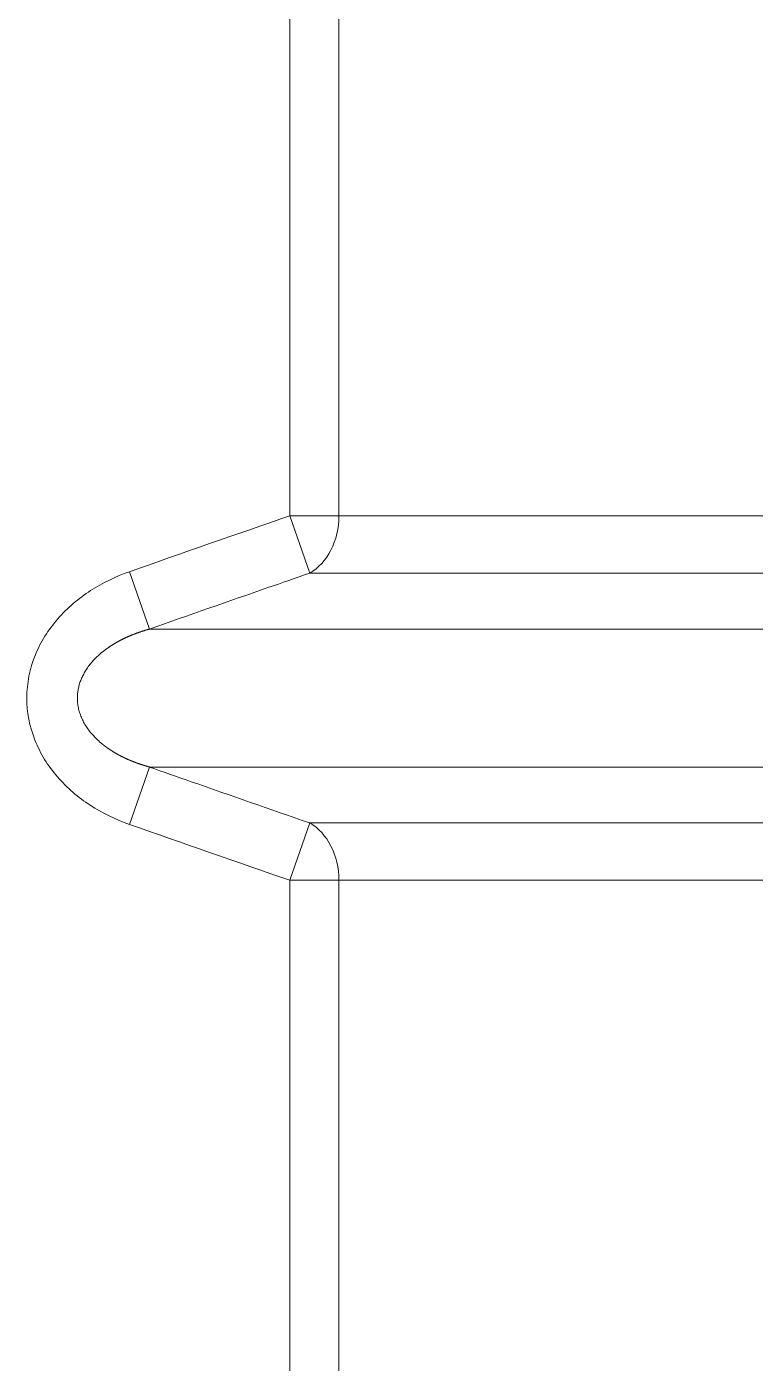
# Model space of a CAD drawing. Header units: millimetres. Extents: x 4664 to 8864, y -38 to 2932.
# Drawn here: x 7807.09 to 7822.26, y 1756.27 to 1784.11 of the extents above; entities that cross this region are included whole.
import ezdxf

# ---------------------------------------------------------------- set-up
doc = ezdxf.new("R2010")
doc.units = ezdxf.units.MM

msp = doc.modelspace()

# ---------------------------------------------------------------- linework, layer by layer
at = {"lineweight": 5}
for p, q in [((7812.571, 1784.979), (7812.571, 1773.923)), ((7813.59, 1773.923), (7813.59, 1784.979)), ((7833.889, 1773.923), (7812.571, 1773.923)), ((7812.983, 1772.728), (7812.571, 1773.923)), ((7809.648, 1771.563), (7809.227, 1772.758)), ((7812.983, 1772.728), (7833.502, 1772.728)), ((7828.05, 1771.563), (7809.648, 1771.563)), ((7809.648, 1768.69), (7809.227, 1767.495)), ((7828.05, 1768.69), (7809.648, 1768.69)), ((7812.983, 1767.525), (7812.571, 1766.33)), ((7835.836, 1767.525), (7812.983, 1767.525)), ((7812.571, 1766.33), (7812.571, 1755.274)), ((7812.571, 1766.33), (7836.198, 1766.33)), ((7813.59, 1755.274), (7813.59, 1766.33))]:
    msp.add_line(p, q, dxfattribs=at)
at = {"lineweight": 5, "extrusion": (0, 0, -1)}
for centre, start_param, end_param in [((7812.571, 1773.923), 4.712389, 5.867354), ((7812.571, 1766.33), 3.557424, 4.712389)]:
    msp.add_ellipse(centre, major_axis=(0, -1.306), ratio=0.780444, start_param=start_param, end_param=end_param, dxfattribs=at)
at = {"lineweight": 5}
for points in [[(7812.571, 1773.923), (7811.455, 1773.538), (7810.34, 1773.15), (7809.227, 1772.758)], [(7809.227, 1767.495), (7810.34, 1767.103), (7811.455, 1766.715), (7812.571, 1766.33)]]:
    msp.add_open_spline(points, degree=3, dxfattribs=at)
for points, knots in [([(7809.227, 1772.758), (7808.941, 1772.657), (7808.672, 1772.527), (7808.168, 1772.201), (7807.934, 1772.004), (7807.54, 1771.552), (7807.376, 1771.291), (7807.153, 1770.738), (7807.092, 1770.434), (7807.09, 1769.835), (7807.149, 1769.531), (7807.37, 1768.972), (7807.533, 1768.711), (7807.928, 1768.255), (7808.161, 1768.057), (7808.666, 1767.729), (7808.941, 1767.596), (7809.227, 1767.495)], [0, 0, 0, 0, 0.125, 0.125, 0.25, 0.25, 0.375, 0.375, 0.5, 0.5, 0.625, 0.625, 0.75, 0.75, 0.875, 0.875, 1, 1, 1, 1]), ([(7809.648, 1771.563), (7810.469, 1771.853), (7811.29, 1772.141), (7812.402, 1772.527), (7812.693, 1772.628), (7812.983, 1772.728)], [0, 0, 0, 0, 0.739335, 0.739335, 1, 1, 1, 1]), ([(7809.648, 1768.69), (7809.645, 1768.691), (7809.639, 1768.692), (7809.63, 1768.695), (7809.622, 1768.697), (7809.613, 1768.7), (7809.605, 1768.702), (7809.596, 1768.704), (7809.588, 1768.707), (7809.579, 1768.709), (7809.571, 1768.712), (7809.563, 1768.714), (7809.554, 1768.717), (7809.546, 1768.719), (7809.538, 1768.722), (7809.529, 1768.724), (7809.521, 1768.727), (7809.513, 1768.73), (7809.505, 1768.732), (7809.496, 1768.735), (7809.488, 1768.737), (7809.48, 1768.74), (7809.472, 1768.743), (7809.464, 1768.745), (7809.456, 1768.748), (7809.448, 1768.751), (7809.44, 1768.754), (7809.432, 1768.756), (7809.424, 1768.759), (7809.416, 1768.762), (7809.408, 1768.765), (7809.4, 1768.768), (7809.392, 1768.77), (7809.385, 1768.773), (7809.377, 1768.776), (7809.369, 1768.779), (7809.361, 1768.782), (7809.353, 1768.785), (7809.346, 1768.788), (7809.338, 1768.79), (7809.33, 1768.793), (7809.323, 1768.796), (7809.315, 1768.799), (7809.308, 1768.802), (7809.3, 1768.805), (7809.293, 1768.808), (7809.285, 1768.811), (7809.278, 1768.814), (7809.27, 1768.817), (7809.263, 1768.82), (7809.255, 1768.823), (7809.248, 1768.827), (7809.241, 1768.83), (7809.233, 1768.833), (7809.226, 1768.836), (7809.219, 1768.839), (7809.212, 1768.842), (7809.204, 1768.845), (7809.197, 1768.848), (7809.19, 1768.852), (7809.183, 1768.855), (7809.176, 1768.858), (7809.169, 1768.861), (7809.162, 1768.864), (7809.155, 1768.868), (7809.148, 1768.871), (7809.141, 1768.874), (7809.134, 1768.877), (7809.127, 1768.881), (7809.12, 1768.884), (7809.113, 1768.887), (7809.106, 1768.891), (7809.099, 1768.894), (7809.093, 1768.897), (7809.086, 1768.901), (7809.079, 1768.904), (7809.072, 1768.907), (7809.066, 1768.911), (7809.059, 1768.914), (7809.052, 1768.918), (7809.046, 1768.921), (7809.039, 1768.924), (7809.033, 1768.928), (7809.026, 1768.931), (7809.02, 1768.935), (7809.013, 1768.938), (7809.007, 1768.942), (7809, 1768.945), (7808.994, 1768.949), (7808.988, 1768.952), (7808.981, 1768.956), (7808.975, 1768.959), (7808.969, 1768.963), (7808.962, 1768.966), (7808.956, 1768.97), (7808.95, 1768.973), (7808.944, 1768.977), (7808.938, 1768.98), (7808.931, 1768.984), (7808.925, 1768.988), (7808.919, 1768.991), (7808.913, 1768.995), (7808.907, 1768.998), (7808.901, 1769.002), (7808.895, 1769.006), (7808.889, 1769.009), (7808.883, 1769.013), (7808.878, 1769.017), (7808.872, 1769.02), (7808.866, 1769.024), (7808.86, 1769.028), (7808.854, 1769.031), (7808.848, 1769.035), (7808.843, 1769.039), (7808.837, 1769.042), (7808.831, 1769.046), (7808.826, 1769.05), (7808.82, 1769.054), (7808.815, 1769.057), (7808.809, 1769.061), (7808.803, 1769.065), (7808.798, 1769.069), (7808.792, 1769.072), (7808.787, 1769.076), (7808.781, 1769.08), (7808.776, 1769.084), (7808.771, 1769.088), (7808.765, 1769.091), (7808.76, 1769.095), (7808.755, 1769.099), (7808.749, 1769.103), (7808.744, 1769.107), (7808.739, 1769.11), (7808.734, 1769.114), (7808.729, 1769.118), (7808.723, 1769.122), (7808.718, 1769.126), (7808.713, 1769.13), (7808.708, 1769.134), (7808.703, 1769.137), (7808.698, 1769.141), (7808.693, 1769.145), (7808.688, 1769.149), (7808.683, 1769.153), (7808.678, 1769.157), (7808.673, 1769.161), (7808.669, 1769.165), (7808.632, 1769.195), (7808.566, 1769.252), (7808.477, 1769.341), (7808.399, 1769.433), (7808.331, 1769.528), (7808.274, 1769.625), (7808.227, 1769.724), (7808.19, 1769.824), (7808.164, 1769.925), (7808.148, 1770.026), (7808.143, 1770.124), (7808.148, 1770.219), (7808.161, 1770.311), (7808.182, 1770.402), (7808.213, 1770.494), (7808.252, 1770.584), (7808.299, 1770.673), (7808.356, 1770.761), (7808.421, 1770.846), (7808.494, 1770.93), (7808.576, 1771.011), (7808.638, 1771.064), (7808.676, 1771.094), (7808.685, 1771.102), (7808.695, 1771.109), (7808.705, 1771.117), (7808.714, 1771.124), (7808.724, 1771.132), (7808.734, 1771.139), (7808.744, 1771.147), (7808.755, 1771.154), (7808.765, 1771.161), (7808.775, 1771.169), (7808.786, 1771.176), (7808.796, 1771.183), (7808.807, 1771.191), (7808.818, 1771.198), (7808.829, 1771.205), (7808.84, 1771.212), (7808.851, 1771.22), (7808.862, 1771.227), (7808.873, 1771.234), (7808.885, 1771.241), (7808.896, 1771.248), (7808.908, 1771.255), (7808.92, 1771.262), (7808.932, 1771.269), (7808.943, 1771.276), (7808.955, 1771.283), (7808.968, 1771.29), (7808.98, 1771.297), (7808.992, 1771.303), (7809.004, 1771.31), (7809.017, 1771.317), (7809.03, 1771.324), (7809.042, 1771.33), (7809.055, 1771.337), (7809.068, 1771.343), (7809.081, 1771.35), (7809.094, 1771.357), (7809.107, 1771.363), (7809.121, 1771.369), (7809.134, 1771.376), (7809.148, 1771.382), (7809.161, 1771.388), (7809.175, 1771.395), (7809.189, 1771.401), (7809.202, 1771.407), (7809.216, 1771.413), (7809.231, 1771.419), (7809.245, 1771.425), (7809.259, 1771.431), (7809.273, 1771.437), (7809.288, 1771.443), (7809.302, 1771.449), (7809.317, 1771.455), (7809.332, 1771.46), (7809.347, 1771.466), (7809.362, 1771.472), (7809.377, 1771.477), (7809.392, 1771.483), (7809.407, 1771.488), (7809.423, 1771.494), (7809.438, 1771.499), (7809.454, 1771.504), (7809.469, 1771.509), (7809.485, 1771.515), (7809.501, 1771.52), (7809.517, 1771.525), (7809.533, 1771.53), (7809.549, 1771.535), (7809.565, 1771.54), (7809.581, 1771.544), (7809.598, 1771.549), (7809.614, 1771.554), (7809.631, 1771.559), (7809.642, 1771.562), (7809.648, 1771.563)], [0, 0, 0, 0, 0.002039, 0.004073, 0.006102, 0.008127, 0.010147, 0.012163, 0.014174, 0.016181, 0.018183, 0.020181, 0.022174, 0.024162, 0.026146, 0.028125, 0.0301, 0.03207, 0.034036, 0.035997, 0.037953, 0.039905, 0.041852, 0.043795, 0.045733, 0.047667, 0.049596, 0.051521, 0.053441, 0.055357, 0.057268, 0.059174, 0.061076, 0.062974, 0.064867, 0.066755, 0.068639, 0.070518, 0.072393, 0.074263, 0.076129, 0.07799, 0.079847, 0.081699, 0.083547, 0.08539, 0.087229, 0.089063, 0.090893, 0.092718, 0.094539, 0.096355, 0.098167, 0.099974, 0.101777, 0.103575, 0.105369, 0.107158, 0.108943, 0.110723, 0.112499, 0.11427, 0.116037, 0.1178, 0.119558, 0.121311, 0.12306, 0.124805, 0.126545, 0.128281, 0.130012, 0.131739, 0.133461, 0.135179, 0.136892, 0.138601, 0.140306, 0.142006, 0.143702, 0.145393, 0.14708, 0.148763, 0.150441, 0.152114, 0.153784, 0.155449, 0.157109, 0.158765, 0.160417, 0.162064, 0.163707, 0.165345, 0.16698, 0.168609, 0.170235, 0.171856, 0.173472, 0.175085, 0.176693, 0.178296, 0.179895, 0.18149, 0.183081, 0.184667, 0.186249, 0.187826, 0.189399, 0.190968, 0.192533, 0.194093, 0.195649, 0.197201, 0.198748, 0.200291, 0.20183, 0.203364, 0.204894, 0.20642, 0.207942, 0.209459, 0.210972, 0.212481, 0.213985, 0.215485, 0.216982, 0.218473, 0.219961, 0.221444, 0.222923, 0.224398, 0.225869, 0.227335, 0.228797, 0.230255, 0.231709, 0.233159, 0.234604, 0.236045, 0.237482, 0.238915, 0.240344, 0.241769, 0.243189, 0.244605, 0.246018, 0.247426, 0.248829, 0.250229, 0.279528, 0.307612, 0.334557, 0.360447, 0.385382, 0.40947, 0.432836, 0.455616, 0.477954, 0.500009, 0.520088, 0.540394, 0.561045, 0.582154, 0.603826, 0.626159, 0.64924, 0.673149, 0.697957, 0.723726, 0.750512, 0.753234, 0.755971, 0.758723, 0.761492, 0.764276, 0.767076, 0.769891, 0.772722, 0.77557, 0.778433, 0.781312, 0.784207, 0.787118, 0.790045, 0.792989, 0.795948, 0.798924, 0.801915, 0.804923, 0.807948, 0.810988, 0.814045, 0.817118, 0.820208, 0.823313, 0.826436, 0.829575, 0.83273, 0.835902, 0.83909, 0.842295, 0.845516, 0.848754, 0.852009, 0.85528, 0.858568, 0.861873, 0.865195, 0.868533, 0.871888, 0.875259, 0.878648, 0.882053, 0.885475, 0.888914, 0.89237, 0.895843, 0.899333, 0.902839, 0.906363, 0.909903, 0.913461, 0.917035, 0.920627, 0.924235, 0.927861, 0.931504, 0.935163, 0.93884, 0.942534, 0.946245, 0.949973, 0.953718, 0.95748, 0.96126, 0.965056, 0.96887, 0.972701, 0.976549, 0.980415, 0.984297, 0.988197, 0.992114, 0.996048, 1, 1, 1, 1]), ([(7812.983, 1767.525), (7812.16, 1767.809), (7811.338, 1768.096), (7810.227, 1768.486), (7809.937, 1768.588), (7809.648, 1768.69)], [0, 0, 0, 0, 0.739335, 0.739335, 1, 1, 1, 1])]:
    msp.add_open_spline(points, degree=3, knots=knots, dxfattribs=at)

doc.saveas('drawing.dxf')
